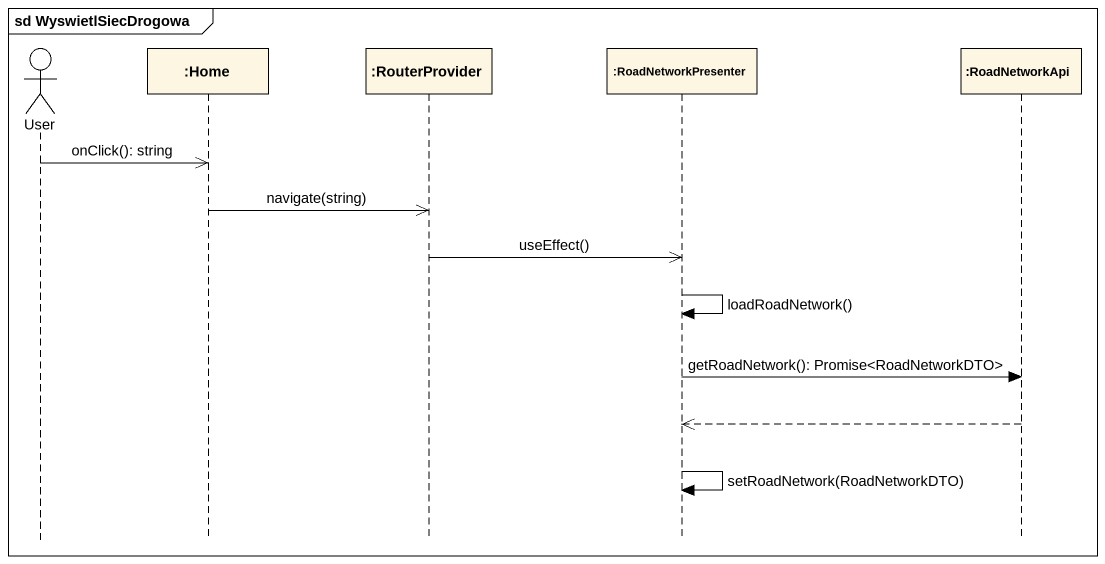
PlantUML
@startuml
mainframe sd WyswietlSiecDrogowa
hide footbox
actor User
participant ":Home" as Home
participant ":RouterProvider" as RouterProvider
participant ":RoadNetworkPresenter" as RoadNetworkPresenter
participant ":RoadNetworkApi" as RoadNetworkApi

User ->> Home : onClick(): string
Home ->> RouterProvider : navigate(string)
RouterProvider ->> RoadNetworkPresenter : useEffect()
RoadNetworkPresenter -> RoadNetworkPresenter : loadRoadNetwork()
RoadNetworkPresenter -> RoadNetworkApi : getRoadNetwork(): Promise<RoadNetworkDTO>
RoadNetworkApi -->> RoadNetworkPresenter
RoadNetworkPresenter -> RoadNetworkPresenter : setRoadNetwork(RoadNetworkDTO)
@enduml
